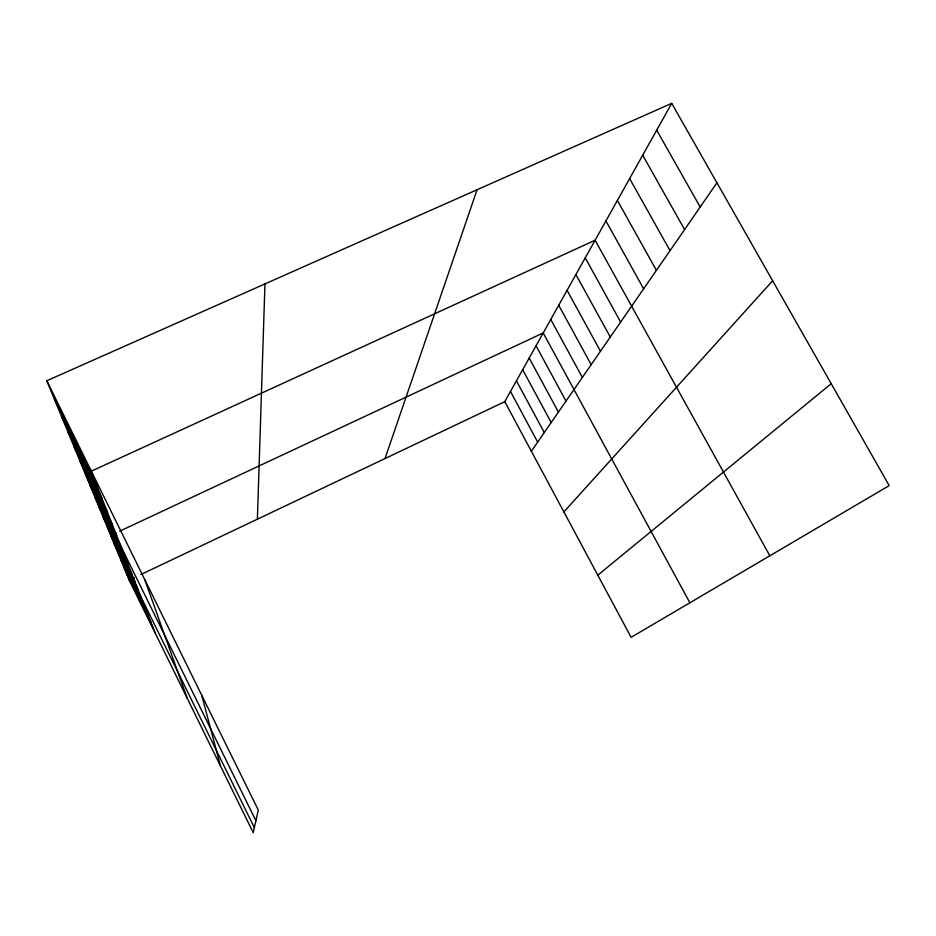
<?xml version="1.0" encoding="UTF-8"?>
<svg xmlns="http://www.w3.org/2000/svg" width="936" height="936" viewBox="0 0 936 936"><rect width="100%" height="100%" fill="white"/><g stroke="black" fill="none" stroke-linecap="round" stroke-linejoin="round"><path stroke-width="1.4" d="M257.388 519.188L264.958 283.9M385.012 458.558L477.091 189.739M504.773 401.661L671.72 103.334L889.2 485.632L631.121 637.322L504.773 401.661L140.88 574.54M531.344 451.234L716.929 182.801M563.881 511.91L772.656 280.765M597.8 575.172L831.215 383.701M671.72 103.334L46.8 380.753L258.277 810.061L253.223 832.666L129.191 580.098L134.386 577.629M115.9 532.947L110.705 535.38L254.346 827.658M119.796 531.121L543.219 332.947L689.879 602.784M656.698 130.174L700.175 207.02M642.704 155.189L684.59 229.577M629.624 178.554L670.024 250.637M617.386 200.421L656.405 270.34M605.908 220.931L643.629 288.814M769.825 555.797L595.109 240.224L85.305 473.92L255.891 820.72M585.246 257.868L620.65 322.054M575.909 274.529L610.284 337.054M567.087 290.312L600.479 351.234M558.71 305.265L591.189 364.677M550.766 319.457L582.367 377.43M536.035 345.782L566.011 401.088M529.191 358.02L558.418 412.062M522.662 369.685L551.187 422.534M516.426 380.823L544.272 432.537M510.471 391.47L537.662 442.084M54.452 399.251L96.654 484.965M61.53 416.391L102.223 499.052M68.106 432.303L107.394 512.132M74.236 447.127L112.203 524.3M79.958 460.968L116.696 535.649M90.184 485.714L124.722 555.937M94.77 496.817L128.314 565.04M99.099 507.277L131.707 573.616M103.182 517.163L134.901 581.712M107.043 526.523L137.931 589.364M114.18 543.781L143.524 603.486M117.48 551.772L146.098 610.026M120.627 559.365L148.555 616.239M123.611 566.608L150.895 622.147M126.465 573.511L153.13 627.787M46.8 380.753L129.191 580.098M90.64 469.755L155.247 633.169M144.764 579.63L187.177 698.174M201.755 695.319L220.486 765.999"/></g></svg>
